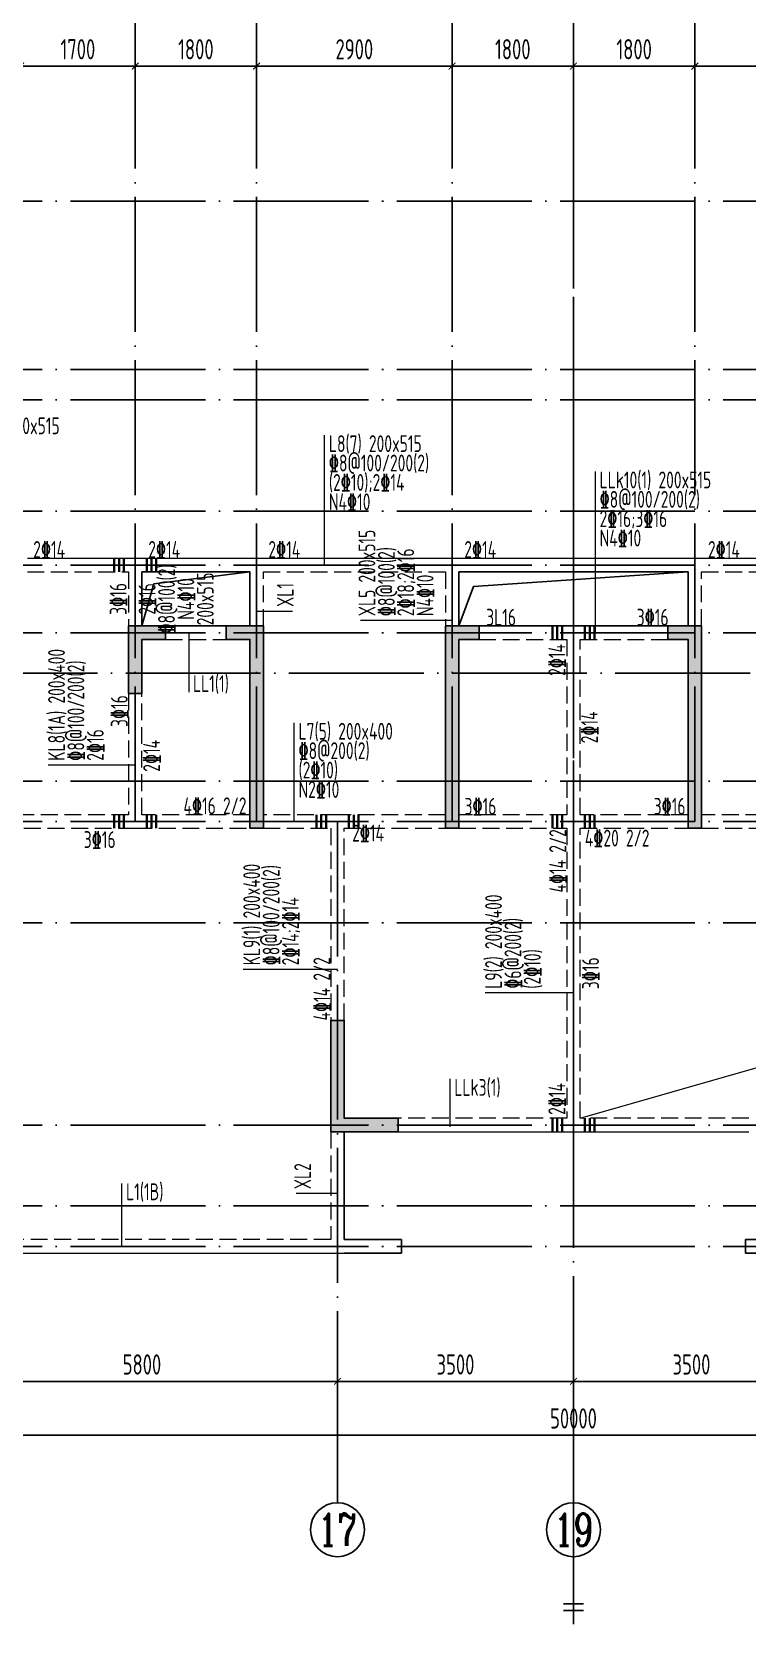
# Model space of a CAD drawing. Extents: x -668857 to 143095, y -247466 to 228182.
# Drawn here: x -80766 to -70157, y 121520 to 145128 of the extents above; entities that cross this region are included whole.
import ezdxf
from ezdxf.enums import TextEntityAlignment as Align

# ---------------------------------------------------------------- set-up
doc = ezdxf.new("R2010")
doc.units = 0
doc.header["$LTSCALE"] = 1000
for name, pattern in [('CENTER', [8, 5, -1, 1, -1]), ('DASH', [0.35, 0.25, -0.1]), ('DOTE', [2.42, 2, -0.2, 0.02, -0.2])]:
    doc.linetypes.add(name, pattern=pattern)
doc.layers.get('0').update_dxf_attribs({"linetype": 'CONTINUOUS'})
doc.layers.get('DEFPOINTS').update_dxf_attribs({"linetype": 'CONTINUOUS'})
for name, color, linetype in [('A-AXIS', 1, 'CONTINUOUS'), ('A-DOTE', 10, 'DOTE'), ('AXIS_NUM', 7, 'CONTINUOUS'), ('BEAM_CON', 4, 'CONTINUOUS'), ('S-D洞口', 4, 'CONTINUOUS'), ('S-L主梁线', 4, 'DASH'), ('S-L梁编号', 6, 'CONTINUOUS'), ('S-L梁配筋', 7, 'CONTINUOUS'), ('S-Q墙填充', 252, 'CONTINUOUS'), ('S-Q墙实线', 6, 'CONTINUOUS'), ('S-Y一般标注', 3, 'CONTINUOUS'), ('THIN', 7, 'CONTINUOUS')]:
    doc.layers.add(name, color=color, linetype=linetype)
doc.layers.add('梁附加箍筋', color=1, linetype='CONTINUOUS', lineweight=35)
doc.styles.add('TSSD_Axis', font='complex.shx', dxfattribs={"width": 0.7, "bigfont": 'hztxt.shx'})
doc.styles.add('TSSD_DIMENSION', font='Tssdeng.shx', dxfattribs={"width": 0.7, "bigfont": 'tssdchn.shx'})
doc.styles.add('TSSD_REIN', font='tssdeng.shx', dxfattribs={"width": 0.7, "height": 300, "bigfont": 'tssdchn.shx'})
doc.dimstyles.new('TSSD_100_100', dxfattribs={"dimtxt": 300, "dimasz": 100, "dimexe": 100, "dimexo": 250, "dimgap": 100, "dimtad": 1, "dimdec": 0, "dimzin": 0, "dimdsep": 46, "dimtxsty": 'TSSD_DIMENSION', "dimblk": 'ARCHTICK', "dimcen": 0, "dimdle": 100, "dimclrt": 7, "dimadec": 0, "dimazin": 0, "dimtfac": 1, "dimtdec": 0, "dimtix": 1, "dimtmove": 2, "dimatfit": 3, "dimldrblk": 'ARCHTICK', "dimfxl": 0, "dimtolj": 1, "dimtzin": 0, "dimarcsym": 0})

# ---------------------------------------------------------------- blocks, each defined once
blk = doc.blocks.new('_ArchTick')
at = {"color": 0, "linetype": 'ByBlock', "const_width": 0.15}
blk.add_lwpolyline([(-0.5, -0.5), (0.5, 0.5)], dxfattribs=at)
blk = doc.blocks.new('*D224')
at = {"layer": 'DEFPOINTS', "color": 0}
for p in [(23100, 22100), (21400, 21100), (23100, 21100)]:
    blk.add_point(p, dxfattribs=at)
at = {"layer": 'S-Y一般标注', "color": 0, "lineweight": -2}
for p, q in [((21400, 21350), (21400, 22200)), ((23100, 21350), (23100, 22200)), ((21300, 22100), (23200, 22100))]:
    blk.add_line(p, q, dxfattribs=at)
at = {"layer": 'S-Y一般标注', "color": 0, "lineweight": -2, "xscale": 100, "yscale": 100, "zscale": 100, "rotation": 180}
blk.add_blockref('_ArchTick', (21400, 22100), dxfattribs=at)
at = {"layer": 'S-Y一般标注', "color": 0, "lineweight": -2, "xscale": 100, "yscale": 100, "zscale": 100}
blk.add_blockref('_ArchTick', (23100, 22100), dxfattribs=at)
at = {"layer": 'S-Y一般标注', "color": 7, "insert": (22250, 22350), "char_height": 300, "attachment_point": 5, "style": 'TSSD_DIMENSION'}
blk.add_mtext('\\A1;1700', dxfattribs=at)
blk = doc.blocks.new('*D225')
at = {"layer": 'DEFPOINTS', "color": 0}
for p in [(24900, 22100), (23100, 21100), (24900, 21100)]:
    blk.add_point(p, dxfattribs=at)
at = {"layer": 'S-Y一般标注', "color": 0, "lineweight": -2}
for p, q in [((23100, 21350), (23100, 22200)), ((24900, 21350), (24900, 22200)), ((23000, 22100), (25000, 22100))]:
    blk.add_line(p, q, dxfattribs=at)
at = {"layer": 'S-Y一般标注', "color": 0, "lineweight": -2, "xscale": 100, "yscale": 100, "zscale": 100, "rotation": 180}
blk.add_blockref('_ArchTick', (23100, 22100), dxfattribs=at)
at = {"layer": 'S-Y一般标注', "color": 0, "lineweight": -2, "xscale": 100, "yscale": 100, "zscale": 100}
blk.add_blockref('_ArchTick', (24900, 22100), dxfattribs=at)
at = {"layer": 'S-Y一般标注', "color": 7, "insert": (24000, 22350), "char_height": 300, "attachment_point": 5, "style": 'TSSD_DIMENSION'}
blk.add_mtext('\\A1;1800', dxfattribs=at)
blk = doc.blocks.new('*D226')
at = {"layer": 'DEFPOINTS', "color": 0}
for p in [(27800, 22100), (24900, 21100), (27800, 21100)]:
    blk.add_point(p, dxfattribs=at)
at = {"layer": 'S-Y一般标注', "color": 0, "lineweight": -2}
for p, q in [((24900, 21350), (24900, 22200)), ((27800, 21350), (27800, 22200)), ((24800, 22100), (27900, 22100))]:
    blk.add_line(p, q, dxfattribs=at)
at = {"layer": 'S-Y一般标注', "color": 0, "lineweight": -2, "xscale": 100, "yscale": 100, "zscale": 100, "rotation": 180}
blk.add_blockref('_ArchTick', (24900, 22100), dxfattribs=at)
at = {"layer": 'S-Y一般标注', "color": 0, "lineweight": -2, "xscale": 100, "yscale": 100, "zscale": 100}
blk.add_blockref('_ArchTick', (27800, 22100), dxfattribs=at)
at = {"layer": 'S-Y一般标注', "color": 7, "insert": (26350, 22350), "char_height": 300, "attachment_point": 5, "style": 'TSSD_DIMENSION'}
blk.add_mtext('\\A1;2900', dxfattribs=at)
blk = doc.blocks.new('*D227')
at = {"layer": 'DEFPOINTS', "color": 0}
for p in [(29600, 22100), (27800, 21100), (29600, 21100)]:
    blk.add_point(p, dxfattribs=at)
at = {"layer": 'S-Y一般标注', "color": 0, "lineweight": -2}
for p, q in [((27800, 21350), (27800, 22200)), ((29600, 21350), (29600, 22200)), ((27700, 22100), (29700, 22100))]:
    blk.add_line(p, q, dxfattribs=at)
at = {"layer": 'S-Y一般标注', "color": 0, "lineweight": -2, "xscale": 100, "yscale": 100, "zscale": 100, "rotation": 180}
blk.add_blockref('_ArchTick', (27800, 22100), dxfattribs=at)
at = {"layer": 'S-Y一般标注', "color": 0, "lineweight": -2, "xscale": 100, "yscale": 100, "zscale": 100}
blk.add_blockref('_ArchTick', (29600, 22100), dxfattribs=at)
at = {"layer": 'S-Y一般标注', "color": 7, "insert": (28700, 22350), "char_height": 300, "attachment_point": 5, "style": 'TSSD_DIMENSION'}
blk.add_mtext('\\A1;1800', dxfattribs=at)
blk = doc.blocks.new('*D228')
at = {"layer": 'DEFPOINTS', "color": 0}
for p in [(31400, 22100), (29600, 21100), (31400, 21100)]:
    blk.add_point(p, dxfattribs=at)
at = {"layer": 'S-Y一般标注', "color": 0, "lineweight": -2}
for p, q in [((29600, 21350), (29600, 22200)), ((31400, 21350), (31400, 22200)), ((29500, 22100), (31500, 22100))]:
    blk.add_line(p, q, dxfattribs=at)
at = {"layer": 'S-Y一般标注', "color": 0, "lineweight": -2, "xscale": 100, "yscale": 100, "zscale": 100, "rotation": 180}
blk.add_blockref('_ArchTick', (29600, 22100), dxfattribs=at)
at = {"layer": 'S-Y一般标注', "color": 0, "lineweight": -2, "xscale": 100, "yscale": 100, "zscale": 100}
blk.add_blockref('_ArchTick', (31400, 22100), dxfattribs=at)
at = {"layer": 'S-Y一般标注', "color": 7, "insert": (30500, 22350), "char_height": 300, "attachment_point": 5, "style": 'TSSD_DIMENSION'}
blk.add_mtext('\\A1;1800', dxfattribs=at)
blk = doc.blocks.new('*D229')
at = {"layer": 'DEFPOINTS', "color": 0}
for p in [(34300, 22100), (31400, 21100), (34300, 21100)]:
    blk.add_point(p, dxfattribs=at)
at = {"layer": 'S-Y一般标注', "color": 0, "lineweight": -2}
for p, q in [((31400, 21350), (31400, 22200)), ((34300, 21350), (34300, 22200)), ((31300, 22100), (34400, 22100))]:
    blk.add_line(p, q, dxfattribs=at)
at = {"layer": 'S-Y一般标注', "color": 0, "lineweight": -2, "xscale": 100, "yscale": 100, "zscale": 100, "rotation": 180}
blk.add_blockref('_ArchTick', (31400, 22100), dxfattribs=at)
at = {"layer": 'S-Y一般标注', "color": 0, "lineweight": -2, "xscale": 100, "yscale": 100, "zscale": 100}
blk.add_blockref('_ArchTick', (34300, 22100), dxfattribs=at)
at = {"layer": 'S-Y一般标注', "color": 7, "insert": (32850, 22350), "char_height": 300, "attachment_point": 5, "style": 'TSSD_DIMENSION'}
blk.add_mtext('\\A1;2900', dxfattribs=at)
blk = doc.blocks.new('*D258')
at = {"layer": 'DEFPOINTS', "color": 0}
for p in [(20300, 3600), (26100, 3600), (26100, 2600)]:
    blk.add_point(p, dxfattribs=at)
at = {"layer": 'S-Y一般标注', "color": 0, "lineweight": -2}
for p, q in [((20300, 3350), (20300, 2500)), ((26100, 3350), (26100, 2500)), ((20200, 2600), (26200, 2600))]:
    blk.add_line(p, q, dxfattribs=at)
at = {"layer": 'S-Y一般标注', "color": 0, "lineweight": -2, "xscale": 100, "yscale": 100, "zscale": 100, "rotation": 180}
blk.add_blockref('_ArchTick', (20300, 2600), dxfattribs=at)
at = {"layer": 'S-Y一般标注', "color": 0, "lineweight": -2, "xscale": 100, "yscale": 100, "zscale": 100}
blk.add_blockref('_ArchTick', (26100, 2600), dxfattribs=at)
at = {"layer": 'S-Y一般标注', "color": 7, "insert": (23200, 2850), "char_height": 300, "attachment_point": 5, "style": 'TSSD_DIMENSION'}
blk.add_mtext('\\A1;5800', dxfattribs=at)
blk = doc.blocks.new('ts_axno')
at = {"color": 0, "linetype": 'ByBlock', "lineweight": -2}
blk.add_circle((0, 0), 0.5, dxfattribs=at)
at = {"color": 0, "linetype": 'ByBlock', "lineweight": -2, "style": 'TSSD_Axis', "width": 0.7}
blk.add_attdef('A', text='', height=0.6, dxfattribs=at).set_placement((0, 0), align=Align.MIDDLE_CENTER)
blk = doc.blocks.new('*D259')
at = {"layer": 'DEFPOINTS', "color": 0}
for p in [(26100, 3600), (29600, 3600), (29600, 2600)]:
    blk.add_point(p, dxfattribs=at)
at = {"layer": 'S-Y一般标注', "color": 0, "lineweight": -2}
for p, q in [((26100, 3350), (26100, 2500)), ((29600, 3350), (29600, 2500)), ((26000, 2600), (29700, 2600))]:
    blk.add_line(p, q, dxfattribs=at)
at = {"layer": 'S-Y一般标注', "color": 0, "lineweight": -2, "xscale": 100, "yscale": 100, "zscale": 100, "rotation": 180}
blk.add_blockref('_ArchTick', (26100, 2600), dxfattribs=at)
at = {"layer": 'S-Y一般标注', "color": 0, "lineweight": -2, "xscale": 100, "yscale": 100, "zscale": 100}
blk.add_blockref('_ArchTick', (29600, 2600), dxfattribs=at)
at = {"layer": 'S-Y一般标注', "color": 7, "insert": (27850, 2850), "char_height": 300, "attachment_point": 5, "style": 'TSSD_DIMENSION'}
blk.add_mtext('\\A1;3500', dxfattribs=at)
blk = doc.blocks.new('*D264')
at = {"layer": 'DEFPOINTS', "color": 0}
for p in [(4600, 3600), (54600, 3600), (54600, 1800)]:
    blk.add_point(p, dxfattribs=at)
at = {"layer": 'S-Y一般标注', "color": 0, "lineweight": -2}
for p, q in [((4600, 3350), (4600, 1700)), ((54600, 3350), (54600, 1700)), ((4500, 1800), (54700, 1800))]:
    blk.add_line(p, q, dxfattribs=at)
at = {"layer": 'S-Y一般标注', "color": 0, "lineweight": -2, "xscale": 100, "yscale": 100, "zscale": 100, "rotation": 180}
blk.add_blockref('_ArchTick', (4600, 1800), dxfattribs=at)
at = {"layer": 'S-Y一般标注', "color": 0, "lineweight": -2, "xscale": 100, "yscale": 100, "zscale": 100}
blk.add_blockref('_ArchTick', (54600, 1800), dxfattribs=at)
at = {"layer": 'S-Y一般标注', "color": 7, "insert": (29600, 2050), "char_height": 300, "attachment_point": 5, "style": 'TSSD_DIMENSION'}
blk.add_mtext('\\A1;50000', dxfattribs=at)
blk = doc.blocks.new('*D267')
at = {"layer": 'DEFPOINTS', "color": 0}
for p in [(29600, 3600), (33100, 3600), (33100, 2600)]:
    blk.add_point(p, dxfattribs=at)
at = {"layer": 'S-Y一般标注', "color": 0, "lineweight": -2}
for p, q in [((29600, 3350), (29600, 2500)), ((33100, 3350), (33100, 2500)), ((29500, 2600), (33200, 2600))]:
    blk.add_line(p, q, dxfattribs=at)
at = {"layer": 'S-Y一般标注', "color": 0, "lineweight": -2, "xscale": 100, "yscale": 100, "zscale": 100, "rotation": 180}
blk.add_blockref('_ArchTick', (29600, 2600), dxfattribs=at)
at = {"layer": 'S-Y一般标注', "color": 0, "lineweight": -2, "xscale": 100, "yscale": 100, "zscale": 100}
blk.add_blockref('_ArchTick', (33100, 2600), dxfattribs=at)
at = {"layer": 'S-Y一般标注', "color": 7, "insert": (31350, 2850), "char_height": 300, "attachment_point": 5, "style": 'TSSD_DIMENSION'}
blk.add_mtext('\\A1;3500', dxfattribs=at)
blk = doc.blocks.new('20210807.15313138')
at = {"layer": 'S-Q墙填充'}
h = blk.add_hatch(color=252, dxfattribs=at)
h.dxf.hatch_style = 1
h.paths.add_polyline_path([(79416, 66140), (79416, 65140), (79616, 65140), (79616, 65940), (79966, 65940), (79966, 66140)])
h = blk.add_hatch(color=252, dxfattribs=at)
h.dxf.hatch_style = 1
h.paths.add_polyline_path([(81416, 66140), (80866, 66140), (80866, 65940), (81216, 65940), (81216, 63140), (81416, 63140)])
h = blk.add_hatch(color=252, dxfattribs=at)
h.dxf.hatch_style = 1
h.paths.add_polyline_path([(84116, 66140), (84116, 63140), (84316, 63140), (84316, 65940), (84616, 65940), (84616, 66140)])
h = blk.add_hatch(color=252, dxfattribs=at)
h.dxf.hatch_style = 1
h.paths.add_polyline_path([(87916, 66140), (87416, 66140), (87416, 65940), (87716, 65940), (87716, 63140), (87916, 63140)])
h = blk.add_hatch(color=252, dxfattribs=at)
h.dxf.hatch_style = 1
h.paths.add_polyline_path([(82416, 58640), (83316, 58640), (83416, 58640), (83416, 58840), (83316, 58840), (82616, 58840), (82616, 60290), (82416, 60290)])
at = {"layer": 'BEAM_CON'}
for p, q in [((82616, 57040), (82616, 58640)), ((82616, 57040), (83466, 57040)), ((83466, 57040), (83466, 56840)), ((88566, 57040), (88566, 56840)), ((89416, 57040), (88566, 57040)), ((82616, 56840), (83466, 56840)), ((89416, 56840), (88566, 56840))]:
    blk.add_line(p, q, dxfattribs=at)
at = {"layer": 'S-D洞口', "color": 5}
for points in [[(79616, 66140), (81216, 66140), (81216, 66940), (79616, 66940), (79616, 66140), (79793, 66762), (81216, 66940)], [(84316, 66140), (87716, 66140), (87716, 66940), (84316, 66940), (84316, 66140), (84532, 66724), (87716, 66940)]]:
    blk.add_lwpolyline(points, dxfattribs=at)
at = {"layer": 'S-L主梁线', "linetype": 'ByBlock', "lineweight": 18}
for p, q in [((79516, 67140), (77916, 67140)), ((81316, 67140), (79516, 67140)), ((84216, 67140), (81316, 67140)), ((87816, 67140), (84216, 67140)), ((90716, 67140), (87816, 67140)), ((79616, 66940), (81216, 66940)), ((79616, 66140), (79616, 66940)), ((81216, 66940), (81216, 66140)), ((84316, 66940), (87716, 66940)), ((84316, 66140), (84316, 66940)), ((87716, 66940), (87716, 66140)), ((80866, 66140), (79966, 66140)), ((86016, 66140), (84616, 66140)), ((87416, 66140), (86016, 66140)), ((83416, 58640), (86016, 58640)), ((86016, 58640), (88616, 58640)), ((76616, 56840), (82616, 56840))]:
    blk.add_line(p, q, dxfattribs=at)
at = {"layer": 'S-L主梁线', "linetype": 'DASH', "lineweight": 18}
for p, q in [((77916, 66940), (79416, 66940)), ((79416, 66940), (79416, 66140)), ((81416, 66940), (84116, 66940)), ((81416, 66140), (81416, 66940)), ((84116, 66940), (84116, 66140)), ((87916, 66940), (90616, 66940)), ((87916, 66140), (87916, 66940)), ((79966, 65940), (80866, 65940)), ((84616, 65940), (85916, 65940)), ((85916, 65940), (85916, 63340)), ((86116, 65940), (87416, 65940)), ((86116, 63340), (86116, 65940)), ((79416, 65140), (79416, 63340)), ((79616, 63340), (79616, 65140)), ((79416, 63340), (76816, 63340)), ((81216, 63340), (79616, 63340)), ((82516, 63340), (81416, 63340)), ((84116, 63340), (82516, 63340)), ((85916, 63340), (84316, 63340)), ((87716, 63340), (86116, 63340)), ((89516, 63340), (87916, 63340)), ((76816, 63140), (79516, 63140)), ((79516, 63140), (81216, 63140)), ((81416, 63140), (82416, 63140)), ((82416, 63140), (82416, 60290)), ((82616, 63140), (84116, 63140)), ((82616, 60290), (82616, 63140)), ((84316, 63140), (85916, 63140)), ((85916, 63140), (85916, 58840)), ((86116, 58840), (86116, 63140)), ((86116, 63140), (87716, 63140)), ((87916, 63140), (89416, 63140)), ((85916, 58840), (83416, 58840)), ((88616, 58840), (86116, 58840)), ((82416, 58640), (82416, 57040)), ((82416, 57040), (76816, 57040))]:
    blk.add_line(p, q, dxfattribs=at)
at = {"layer": 'S-Q墙实线'}
for points in [[(79416, 66140), (79416, 65140), (79616, 65140), (79616, 65940), (79966, 65940), (79966, 66140)], [(81416, 66140), (80866, 66140), (80866, 65940), (81216, 65940), (81216, 63140), (81416, 63140)], [(84116, 66140), (84116, 63140), (84316, 63140), (84316, 65940), (84616, 65940), (84616, 66140)], [(87916, 66140), (87416, 66140), (87416, 65940), (87716, 65940), (87716, 63140), (87916, 63140)], [(82416, 58640), (83316, 58640), (83416, 58640), (83416, 58840), (83316, 58840), (82616, 58840), (82616, 60290), (82416, 60290)]]:
    blk.add_lwpolyline(points, close=True, dxfattribs=at)
blk = doc.blocks.new('20210726.16350016')
at = {"layer": 'A-AXIS'}
for p, q in [((23100, 21100), (23100, 23900)), ((24900, 21100), (24900, 23900)), ((27800, 21100), (27800, 23900)), ((29600, 21100), (29600, 23900)), ((31400, 21100), (31400, 23900)), ((26100, 3600), (26100, 800)), ((29600, 3600), (29600, 800))]:
    blk.add_line(p, q, dxfattribs=at)
at = {"layer": 'A-DOTE'}
for p, q in [((23100, 10900), (23100, 21100)), ((24900, 10900), (24900, 21100)), ((27800, 10900), (27800, 21100)), ((29600, 21100), (29600, 3600)), ((31400, 10900), (31400, 21100)), ((55600, 20100), (3600, 20100)), ((55600, 17600), (3600, 17600)), ((55600, 17150), (3600, 17150)), ((55600, 15500), (3600, 15500)), ((55600, 14700), (3600, 14700)), ((55600, 13700), (3600, 13700)), ((3600, 13100.3), (55600, 13100.3)), ((55600, 11500), (3600, 11500)), ((55600, 10900), (3600, 10900)), ((26100, 10900), (26100, 3600)), ((55600, 9400), (3600, 9400)), ((55600, 6400), (3600, 6400)), ((55600, 5200), (3600, 5200)), ((55600, 4600), (3600, 4600))]:
    blk.add_line(p, q, dxfattribs=at)
at = {"layer": 'A-AXIS'}
ref = blk.add_blockref('ts_axno', (26100, 400), dxfattribs=dict(at, xscale=-800, yscale=800, zscale=800, rotation=180))
ref.add_attrib('10', '17', dxfattribs={"layer": 'AXIS_NUM', "height": 480, "style": 'TSSD_Axis', "width": 0.7}).set_placement((26100, 400), align=Align.MIDDLE_CENTER)
ref = blk.add_blockref('ts_axno', (29600, 400), dxfattribs=dict(at, xscale=-800, yscale=800, zscale=800, rotation=180))
ref.add_attrib('13', '19', dxfattribs={"layer": 'AXIS_NUM', "height": 480, "style": 'TSSD_Axis', "width": 0.7}).set_placement((29600, 400), align=Align.MIDDLE_CENTER)
at = {"layer": 'S-Y一般标注'}
for base, p1, p2, picture, middle in [((23100, 22100), (21400, 21100), (23100, 21100), '*D224', (22250, 22350)), ((24900, 22100), (23100, 21100), (24900, 21100), '*D225', (24000, 22350)), ((27800, 22100), (24900, 21100), (27800, 21100), '*D226', (26350, 22350)), ((29600, 22100), (27800, 21100), (29600, 21100), '*D227', (28700, 22350)), ((31400, 22100), (29600, 21100), (31400, 21100), '*D228', (30500, 22350)), ((34300, 22100), (31400, 21100), (34300, 21100), '*D229', (32850, 22350)), ((54600, 1800), (4600, 3600), (54600, 3600), '*D264', (29600, 2050)), ((26100, 2600), (20300, 3600), (26100, 3600), '*D258', (23200, 2850)), ((29600, 2600), (26100, 3600), (29600, 3600), '*D259', (27850, 2850)), ((33100, 2600), (29600, 3600), (33100, 3600), '*D267', (31350, 2850))]:
    dim = blk.add_linear_dim(base=base, p1=p1, p2=p2, dimstyle='TSSD_100_100', dxfattribs=at)
    dim.commit()
    dim.dimension.update_dxf_attribs({"geometry": picture, "text_midpoint": middle})

msp = doc.modelspace()

# ---------------------------------------------------------------- linework, layer by layer
at = {"layer": 'S-L梁编号', "lineweight": 18}
for p, q in [((-76423.6, 137219.78), (-76423.6, 139147.48)), ((-72408.4, 136219.78), (-72408.4, 138609.33)), ((-77433.1, 136539.87), (-76902.33, 136539.87)), ((-74533.1, 136401.66), (-75892.12, 136401.66)), ((-78438.28, 136219.78), (-78438.28, 135339.79)), ((-76873.87, 133419.78), (-76873.87, 134882.76)), ((-79233.09, 134257.66), (-80525.24, 134257.66)), ((-76233.1, 131224.95), (-77630.07, 131224.95)), ((-72733.1, 130877.68), (-74043.99, 130877.68)), ((-74562.8, 128894.85), (-74562.8, 129602.4)), ((-79431.06, 127119.94), (-79431.06, 128055.41)), ((-76233.1, 127906.07), (-76846.29, 127906.07))]:
    msp.add_line(p, q, dxfattribs=at)
msp.add_lwpolyline([(-72633.1, 129019.78), (-47833.09, 136119.78)], dxfattribs=at)
at = {"layer": 'THIN', "linetype": 'CENTER'}
msp.add_line((-72733.09, 148322.56), (-72733.09, 121519.63), dxfattribs=at)
at = {"layer": 'THIN'}
for p, q in [((-72583.09, 121819.63), (-72883.09, 121819.63)), ((-72583.09, 121719.63), (-72883.09, 121719.63))]:
    msp.add_line(p, q, dxfattribs=at)
at = {"layer": '梁附加箍筋', "lineweight": 35}
for p, q in [((-79543.09, 137119.78), (-79543.09, 137319.78)), ((-79473.09, 137119.78), (-79473.09, 137319.78)), ((-79403.09, 137119.78), (-79403.09, 137319.78)), ((-79063.09, 137119.78), (-79063.09, 137319.78)), ((-78993.09, 137119.78), (-78993.09, 137319.78)), ((-78923.09, 137119.78), (-78923.09, 137319.78)), ((-73043.09, 136119.78), (-73043.09, 136319.78)), ((-72973.09, 136119.78), (-72973.09, 136319.78)), ((-72903.09, 136119.78), (-72903.09, 136319.78)), ((-72563.09, 136119.78), (-72563.09, 136319.78)), ((-72493.09, 136119.78), (-72493.09, 136319.78)), ((-72423.09, 136119.78), (-72423.09, 136319.78)), ((-79543.09, 133319.78), (-79543.09, 133519.78)), ((-79473.09, 133319.78), (-79473.09, 133519.78)), ((-79403.09, 133319.78), (-79403.09, 133519.78)), ((-79063.09, 133319.78), (-79063.09, 133519.78)), ((-78993.09, 133319.78), (-78993.09, 133519.78)), ((-78923.09, 133319.78), (-78923.09, 133519.78)), ((-76543.1, 133319.78), (-76543.1, 133519.78)), ((-76473.1, 133319.78), (-76473.1, 133519.78)), ((-76403.1, 133319.78), (-76403.1, 133519.78)), ((-76063.1, 133319.78), (-76063.1, 133519.78)), ((-75993.1, 133319.78), (-75993.1, 133519.78)), ((-75923.1, 133319.78), (-75923.1, 133519.78)), ((-73043.1, 133319.78), (-73043.1, 133519.78)), ((-72973.1, 133319.78), (-72973.1, 133519.78)), ((-72903.1, 133319.78), (-72903.1, 133519.78)), ((-72563.1, 133319.78), (-72563.1, 133519.78)), ((-72493.1, 133319.78), (-72493.1, 133519.78)), ((-72423.1, 133319.78), (-72423.1, 133519.78)), ((-73043.1, 128819.78), (-73043.1, 129019.78)), ((-72973.1, 128819.78), (-72973.1, 129019.78)), ((-72903.1, 128819.78), (-72903.1, 129019.78)), ((-72563.1, 128819.78), (-72563.1, 129019.78)), ((-72493.1, 128819.78), (-72493.1, 129019.78)), ((-72423.1, 128819.78), (-72423.1, 129019.78))]:
    msp.add_line(p, q, dxfattribs=at)

# ---------------------------------------------------------------- block references
at = {"layer": 'A-DOTE'}
msp.add_blockref('20210726.16350016', (-102333.09, 122519.73), dxfattribs=at)
at = {"layer": 'S-Q墙填充'}
msp.add_blockref('20210807.15313138', (-158748.73, 70180.23), dxfattribs=at)

# ---------------------------------------------------------------- texts
at = {"layer": 'S-L梁编号', "color": 6, "style": 'TSSD_REIN', "width": 0.7}
for s, p in [('LL3(1) 200x515', (-81808.23, 139161.55)), ('L8(7) 200x515', (-76361.1, 138897.48)), ('LLk10(1) 200x515', (-72345.9, 138359.33)), ('LL1(1)', (-78375.78, 135339.79)), ('L7(5) 200x400', (-76811.37, 134632.76)), ('LLk3(1)', (-74500.3, 129352.4)), ('L1(1B)', (-79368.56, 127805.41))]:
    msp.add_text(s, height=250, dxfattribs=at).set_placement(p)
for s, p in [('XL5 200x515', (-75670.97, 136464.16)), ('XL1', (-76883.1, 136602.37)), ('KL8(1A) 200x400', (-80275.24, 134320.16)), ('KL9(1) 200x400', (-77380.07, 131287.45)), ('L9(2) 200x400', (-73793.99, 130940.18)), ('XL2', (-76625.13, 127968.57))]:
    msp.add_text(s, height=250, rotation=90, dxfattribs=at).set_placement(p)
at = {"layer": 'S-L梁配筋', "color": 7, "style": 'TSSD_REIN', "width": 0.7}
for s, p in [('%%1328@100/200(2)', (-76361.1, 138609.98)), ('(2%%13210);2%%13214', (-76361.1, 138322.48)), ('%%1328@100/200(2)', (-72345.9, 138071.83)), ('N4%%13210', (-76361.1, 138034.98)), ('N4%%13210', (-72345.9, 137496.83)), ('%%1328@200(2)', (-76811.37, 134345.26)), ('(2%%13210)', (-76811.37, 134057.76)), ('N2%%13210', (-76811.37, 133770.26)), ('3%%13216', (-79995.6, 133026.18))]:
    msp.add_text(s, height=250, dxfattribs=at).set_placement(p)
at = {"layer": 'S-L梁配筋', "color": 1, "style": 'TSSD_REIN', "width": 0.7}
msp.add_text('2%%13216;3%%13216', height=250, dxfattribs=at).set_placement((-72345.9, 137784.33))
at = {"layer": 'S-L梁配筋', "color": 7, "style": 'TSSD_REIN', "width": 0.7}
for s, p in [('2%%13214', (-80272.83, 137328.25)), ('2%%13214', (-78566.23, 137328.25)), ('2%%13214', (-76785.35, 137328.25)), ('2%%13214', (-73879.6, 137328.25)), ('2%%13214', (-70265.83, 137328.25)), ('3L16', (-73585.1, 136323.41)), ('3%%13216', (-71322.59, 136323.41)), ('4%%13216 2/2', (-77583.1, 133527.4)), ('3%%13216', (-73876.6, 133519.99)), ('3%%13216', (-71071.14, 133519.99))]:
    msp.add_text(s, height=250, dxfattribs=at).set_placement(p, align=Align.RIGHT)
for s, p in [('%%1328@100(2)', (-75383.47, 136464.16)), ('N4%%13210', (-74808.47, 136464.16)), ('2%%13214', (-72854.25, 135578.49)), ('%%1328@100/200(2)', (-79987.74, 134320.16)), ('2%%13216', (-79700.24, 134320.16)), ('%%1328@100/200(2)', (-77092.57, 131287.45)), ('2%%13214;2%%13214', (-76805.07, 131287.45)), ('%%1326@200(2)', (-73506.49, 130940.18)), ('(2%%13210)', (-73218.99, 130940.18)), ('4%%13214 2/2', (-76339.77, 130469.45)), ('2%%13214', (-72854.25, 129069.78))]:
    msp.add_text(s, height=250, rotation=90, dxfattribs=at).set_placement(p)
at = {"layer": 'S-L梁配筋', "color": 1, "style": 'TSSD_REIN', "width": 0.7}
msp.add_text('2%%13218;2%%13216', height=250, rotation=90, dxfattribs=at).set_placement((-75095.97, 136464.16))
at = {"layer": 'S-L梁配筋', "color": 7, "style": 'TSSD_REIN', "width": 0.7}
for s, p in [('%%1328@100(2)', (-78568.73, 136719.78)), ('2%%13216', (-78856.23, 136719.78)), ('N4%%13210', (-78281.23, 136719.78)), ('200x515', (-77993.73, 136719.78))]:
    msp.add_text(s, height=250, rotation=90, dxfattribs=at).set_placement(p, align=Align.BOTTOM_CENTER)
for s, p in [('3%%13216', (-79360.48, 136719.78)), ('3%%13216', (-79344.19, 135056.77)), ('2%%13214', (-72370.89, 134815.3)), ('2%%13214', (-78864.84, 134393.45)), ('3%%13216', (-72355.04, 131169.78))]:
    msp.add_text(s, height=250, rotation=90, dxfattribs=at).set_placement(p, align=Align.CENTER)
msp.add_text('2%%13214', height=250, dxfattribs=at).set_placement((-75779.83, 133047.46), align=Align.BOTTOM_CENTER)
msp.add_text('4%%13214 2/2', height=250, rotation=90, dxfattribs=at).set_placement((-72840.75, 133305.18), align=Align.RIGHT)
at = {"layer": 'S-L梁配筋', "color": 1, "style": 'TSSD_REIN', "width": 0.7}
msp.add_text('4%%13220 2/2', height=250, dxfattribs=at).set_placement((-72085.5, 133049.24), align=Align.CENTER)

doc.saveas('drawing.dxf')
